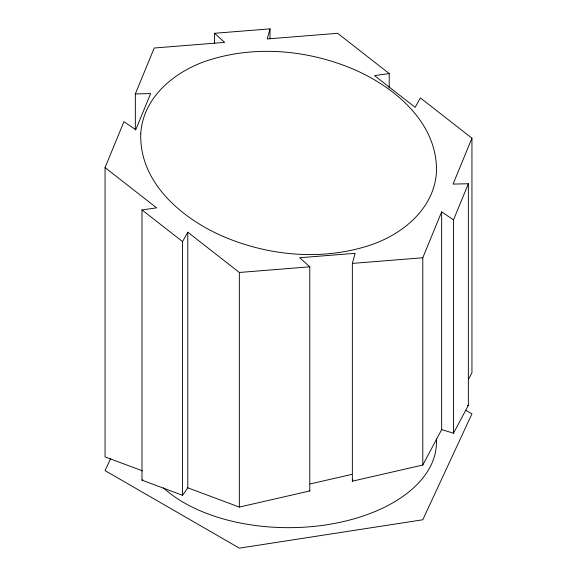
<?xml version="1.0" encoding="UTF-8"?>
<svg xmlns="http://www.w3.org/2000/svg" width="577" height="577" viewBox="0 0 577 577"><rect width="100%" height="100%" fill="white"/><g stroke="black" fill="none" stroke-linecap="round" stroke-linejoin="round"><path stroke-width="0.87" d="M214.579 43.196L214.579 33.293L270.014 28.85L267.223 38.947L337.653 33.307L389.208 73.567L389.208 87.971M441.657 429.627L453.508 433.204L453.508 219.887L441.657 211.846L441.657 429.627L422.79 465.04L352.359 481.182L352.359 263.4L355.143 253.303L299.715 257.746L309.777 266.819L309.777 490.948L239.347 507.089L187.792 487.817L187.792 232.199L239.347 272.467L309.777 266.819M352.359 481.182L352.879 479.768M142.483 470.882L105.057 456.897L105.057 167.59L123.932 121.682L135.775 129.717L150.633 93.582L135.343 93.921L135.343 129.94M135.343 93.921L154.21 48.014L224.641 42.366L214.579 33.293M422.79 465.04L422.79 257.76L441.657 211.846M389.208 73.567L374.574 75.63L415.151 107.322L420.381 97.91L471.943 138.177L453.068 184.085L468.358 183.753L468.358 405.335L453.508 433.204M453.508 219.887L468.358 183.753M110.734 458.398L105.057 470.623L239.347 548.15L422.79 519.769L471.943 413.86L465.697 410.254M468.401 379.442L471.943 372.8L471.943 138.177M105.057 167.59L156.619 207.857L141.978 209.92L141.978 480.151L182.556 495.311L182.556 241.604L187.792 232.199M182.556 495.311L187.792 487.817M141.978 480.151L142.894 479.898M310.109 483.952L351.681 474.424M467.406 405.516L468.358 405.335M352.359 263.4L422.79 257.76M309.149 490.659L309.777 490.948M141.978 209.92L182.556 241.604M270.014 28.85L270.014 38.746M239.347 272.467L239.347 507.089M436.356 438.982A147.964 85.425 0 0 1 332.302 523.837A147.964 85.425 0 0 1 163.37 487.832M140.766 133.597C139.043 183.407 183.587 220.003 225.621 237.479C269.235 255.517 319.153 260.321 364.714 246.877C399.075 237.118 434.084 210.598 436.421 172.314C438.138 122.512 393.593 85.908 351.566 68.432C307.952 50.394 258.034 45.59 212.473 59.034C178.113 68.793 143.096 95.32 140.766 133.597"/></g></svg>
